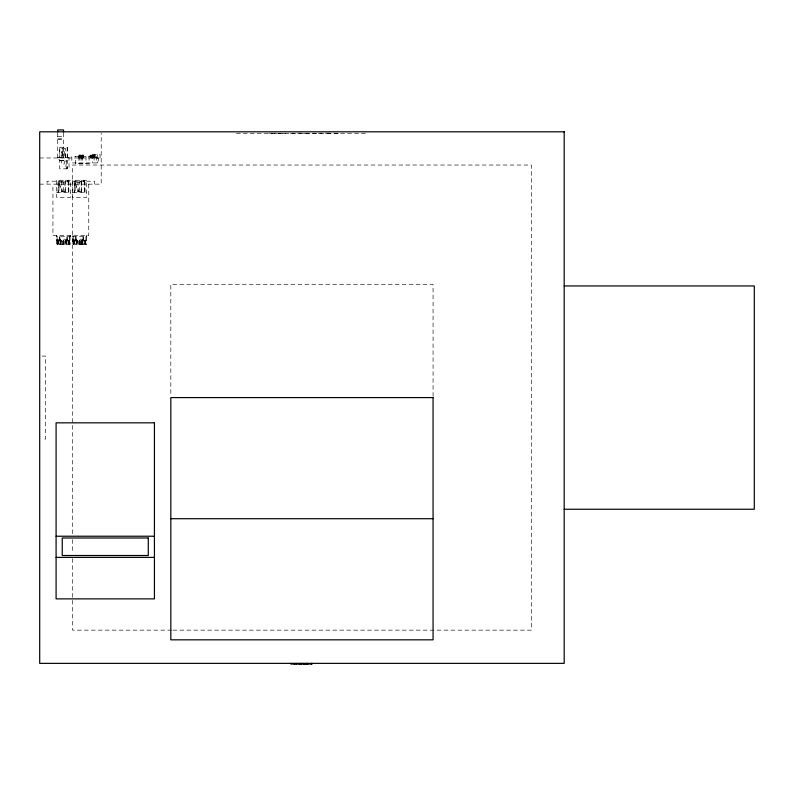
<?xml version="1.0" encoding="UTF-8"?>
<svg xmlns="http://www.w3.org/2000/svg" width="794" height="794" viewBox="0 0 794 794"><rect width="100%" height="100%" fill="white"/><g stroke="black" fill="none" stroke-linecap="round" stroke-linejoin="round"><path stroke-width="0.6" stroke-dasharray="3.97 2.98" d="M268.779 133.134L272.58 133.283M273.741 133.134L276.917 133.283M290.406 133.283L302.752 133.134M329.222 133.134L316.528 133.283M236.384 133.283L367.503 133.283M57.744 136.399L63.52 136.399M57.744 138.871L63.52 138.871M57.744 139.248L63.52 139.248M80.333 155.773L82.874 155.773M94.645 155.773L92.104 155.773L92.104 157.976L92.035 155.038M92.481 156.329L71.837 156.329L71.837 162.929L98.456 162.929L98.456 157.976M79.301 156.507L80.254 156.507M80.67 156.507L81.713 156.507M82 156.507L82.973 156.507M91.072 156.507L92.025 156.507M92.441 156.507L93.484 156.507M93.771 156.507L94.744 156.507M57.744 157.53L63.52 157.53M39.7 157.976L101.205 157.976M59.758 160.487L67.679 160.487L67.679 168.824M59.758 160.765L66.249 160.765M67.679 167.068L65.971 167.068L65.971 160.765M63.5 182.124L58.26 182.124L58.26 192.307M79.688 182.124L74.447 182.124L74.447 192.307M39.7 184.148L101.205 184.148L101.205 132.995M56.543 192.307L70.448 192.307M72.73 192.307L86.635 192.307M72.462 236.731L86.635 236.731L86.635 235.649M56.642 239.212L70.14 239.212M72.83 239.212L86.328 239.212M56.642 240.245L58.915 240.245L58.915 244.671M59.5 240.245L61.406 240.245L61.386 244.671M67.282 240.245L65.366 240.245L65.366 244.671M70.14 240.245L67.867 240.245L67.867 244.671M72.83 240.245L75.102 240.245L75.102 244.671M75.688 240.245L77.594 240.245L77.574 244.671M81.554 240.245L83.469 240.245M86.328 240.245L84.055 240.245L84.055 244.671M81.971 244.671L81.971 240.245L81.99 244.671L77.157 244.671L77.157 240.245M42.052 356.059L45.586 356.059L45.586 439.112L42.052 439.112M171.712 630.148L72.482 630.148L72.482 558.212M172.953 630.148L531.404 630.148L531.404 165.033L72.482 165.033L72.482 534.64M75.192 183.047L78.894 191.384M59.004 183.047L62.706 191.384M75.192 184.178L77.971 191.384M59.004 184.178L61.783 191.384M433.067 396.355L433.067 284.282L170.819 284.282L170.819 396.355M338.224 133.283L329.57 133.283M316.072 133.283L307.903 133.283M307.397 133.283L303.457 133.283M285.909 133.283L281.87 133.283M280.997 133.283L277.553 133.283M100.074 157.976L100.074 154.681L90.01 154.681L90.01 156.329M97.394 154.681L97.394 162.929M96.58 156.329L96.58 162.929M95.3 157.976L95.3 155.038L90.605 155.038L90.595 157.976M94.744 155.038L94.744 157.976M94.694 155.038L94.585 157.976L94.436 156.507M94.655 184.148L94.655 181.201L47.054 181.201L47.054 184.148M94.268 156.507L94.297 157.976M94.109 156.329L94.109 162.929M94.01 155.038L94.01 155.773M94 156.507L94.039 157.976M93.811 155.038L93.811 157.976M93.484 157.976L93.414 155.038L93.285 157.976M93.206 156.507L93.166 157.976M92.938 156.507L92.987 157.976M92.858 156.507L92.868 157.976M92.739 155.038L92.65 157.976M92.481 154.681L92.481 162.929M91.826 156.507L91.876 157.976M91.638 156.507L91.697 157.976M91.548 156.507L91.429 157.976L91.27 156.507M91.191 157.976L91.092 155.038L91.072 157.976M89.037 156.329L89.037 163.753L75.331 163.753L75.331 156.329M88.769 184.148L88.769 235.649L52.94 235.649L52.94 184.148M86.328 236.731L86.328 244.671L84.76 244.671L84.76 240.245M86.228 235.649L86.228 236.731M86.02 156.329L85.97 163.753M85.911 236.731L85.911 244.671M85.742 240.245L85.742 244.671M85.335 240.245L85.335 244.671M85.166 240.245L85.166 244.671M85.008 192.307L85.008 182.124L81.177 182.124L81.177 192.307M84.65 192.307L84.65 181.876L79.688 181.876L79.688 192.307M84.462 180.258L84.462 191.384L75.192 191.384L75.192 180.258M84.462 240.245L84.462 244.671L82.278 244.671L82.278 240.245M83.529 157.976L83.529 155.038L78.834 155.038L78.824 157.976M83.529 180.258L83.529 181.985M83.469 236.731L83.469 244.671M82.983 155.038L82.983 157.976M83.052 236.731L83.052 244.671M82.923 155.038L82.923 157.976M82.824 239.212L82.824 244.671M82.765 156.507L82.745 157.976M82.695 240.245L82.695 244.671M82.556 156.507L82.645 157.976M82.417 156.507L82.358 157.976M82.417 239.212L82.417 244.671M82.239 155.038L82.239 155.773M82.209 156.329L82.209 163.753M82.04 155.038L82.05 157.976M81.891 156.329L81.842 163.753M81.673 180.258L81.673 191.384M81.584 240.245L81.554 244.671M81.435 156.507L81.405 157.976M81.316 156.507L81.306 157.976M81.057 156.507L81.077 157.976M80.849 155.038L80.909 157.976M80.78 155.038L80.72 157.976M80.66 155.038L80.651 157.976M80.174 155.038L80.254 157.976M80.323 244.671L80.323 240.245L78.834 240.245L78.834 244.671M80.045 156.507L80.144 157.976M79.956 156.329L79.956 163.753M79.986 240.245L79.986 244.671M79.797 156.507L79.817 157.976M79.519 156.507L79.519 157.976M79.579 240.245L79.579 244.671M79.35 155.038L79.42 157.976M79.321 155.038L79.331 157.976M79.241 240.245L79.241 244.671M79.162 240.245L79.162 244.671M78.904 156.329L78.904 163.753M78.03 192.307L78.03 181.876L74.209 181.876L74.209 192.307M76.869 240.245L76.869 244.671L74.686 244.671L74.686 240.245M76.74 239.212L76.74 244.671M76.462 240.245L76.462 244.671M76.323 239.212L76.323 244.671M76.095 236.731L76.095 244.671M75.688 236.731L75.688 244.671M74.398 240.245L74.398 244.671L72.83 244.671L72.869 235.649M73.981 240.245L73.981 244.671M73.822 240.245L73.822 244.671M73.405 240.245L73.405 244.671M73.237 236.731L73.237 244.671M72.482 539.602L72.482 553.368M70.448 235.649L70.448 236.731L56.275 236.731L56.275 235.649M70.041 235.649L70.14 244.671L68.572 244.671L68.572 240.245M69.723 236.731L69.723 244.671M69.554 240.245L69.554 244.671M69.147 240.245L69.147 244.671M68.979 240.245L68.979 244.671M68.82 192.307L68.82 182.124L64.989 182.124L64.989 192.307M68.463 192.307L68.463 181.876L63.5 181.876L63.5 192.307M68.274 180.258L68.274 191.384L59.004 191.384L59.004 180.258M68.274 240.245L68.274 244.671L66.091 244.671L66.091 240.245M67.639 157.708L67.639 147.505L59.292 147.505L59.292 157.708M67.341 180.258L67.341 181.985M67.282 236.731L67.282 244.671M67.153 147.505L67.153 157.708M66.865 236.731L66.865 244.671M66.646 239.212L66.646 244.671M66.507 240.245L66.507 244.671M66.249 160.487L66.249 168.824M66.23 239.212L66.23 244.671M65.783 240.245L65.783 244.671L60.969 244.671L60.969 240.245M65.555 157.708L65.555 151.773L61.376 151.773L61.376 157.708M65.495 180.258L65.495 191.384M65.406 157.708L65.406 148.309L64.493 148.309L64.582 157.708M64.254 160.765L64.254 164.011L61.475 164.011L61.475 160.765M64.135 244.671L64.135 240.245L62.647 240.245L62.647 244.671M63.52 132.965L63.52 157.976M63.391 240.245L63.391 244.671M63.054 240.245L63.054 244.671M62.855 157.708L62.855 148.309L61.952 148.309L61.932 157.708M62.359 151.773L62.359 157.708M61.843 192.307L61.843 181.876L58.022 181.876L58.022 192.307M60.999 240.245L60.999 244.671M60.681 240.245L60.681 244.671L58.498 244.671L58.498 240.245M60.552 239.212L60.552 244.671M60.275 240.245L60.275 244.671M60.136 239.212L60.136 244.671M59.917 236.731L59.917 244.671M59.778 147.505L59.778 157.708M59.5 236.731L59.5 244.671M58.21 240.245L58.21 244.671L56.642 244.671L56.692 235.649M57.744 132.965L57.744 157.976M57.803 240.245L57.803 244.671M57.634 240.245L57.634 244.671M57.218 240.245L57.218 244.671M57.059 236.731L57.059 244.671M69.028 157.708L57.902 157.708L57.902 159.733L59.758 159.733L59.758 168.824L69.028 168.824L69.028 157.708M70.448 180.258L56.543 180.258L56.543 197.388L70.448 197.388L70.448 180.258M86.635 180.258L72.73 180.258L72.73 197.388L86.635 197.388L86.635 180.258M81.663 157.976L81.663 155.038L81.603 157.976M63.808 244.671L63.808 240.245L63.728 244.671"/><path stroke-width="1.19" d="M564.187 285.939L754.3 285.939L754.3 509.242L564.187 509.242M170.819 518.71L433.067 518.71M56.086 536.228L154.433 536.228M56.086 557.388L154.433 557.388M312.042 663.367L312.042 664.072L290.872 664.072L290.941 663.367M311.397 663.367L311.397 664.072M307.665 663.367L307.665 664.072M306.464 663.367L306.464 664.072M304.856 663.367L304.856 664.072M303.536 663.367L303.536 664.072M301.432 663.367L301.432 664.072M301.045 663.367L301.045 664.072M299.229 663.367L299.229 664.072M296.182 663.367L296.182 664.072M294.246 663.367L294.246 664.072M63.52 131.943L63.52 129.928L57.744 129.928L57.744 131.943M564.187 131.814L39.7 131.814L39.7 663.367L564.187 663.367L564.187 131.814M433.067 397.586L170.819 397.586L170.819 639.825L433.067 639.825L433.067 397.586M154.433 422.835L56.086 422.835L56.086 598.875L154.433 598.875L154.433 422.835M148.289 537.995L62.24 537.995L62.24 555.502L148.289 555.502L148.289 537.995"/></g></svg>
